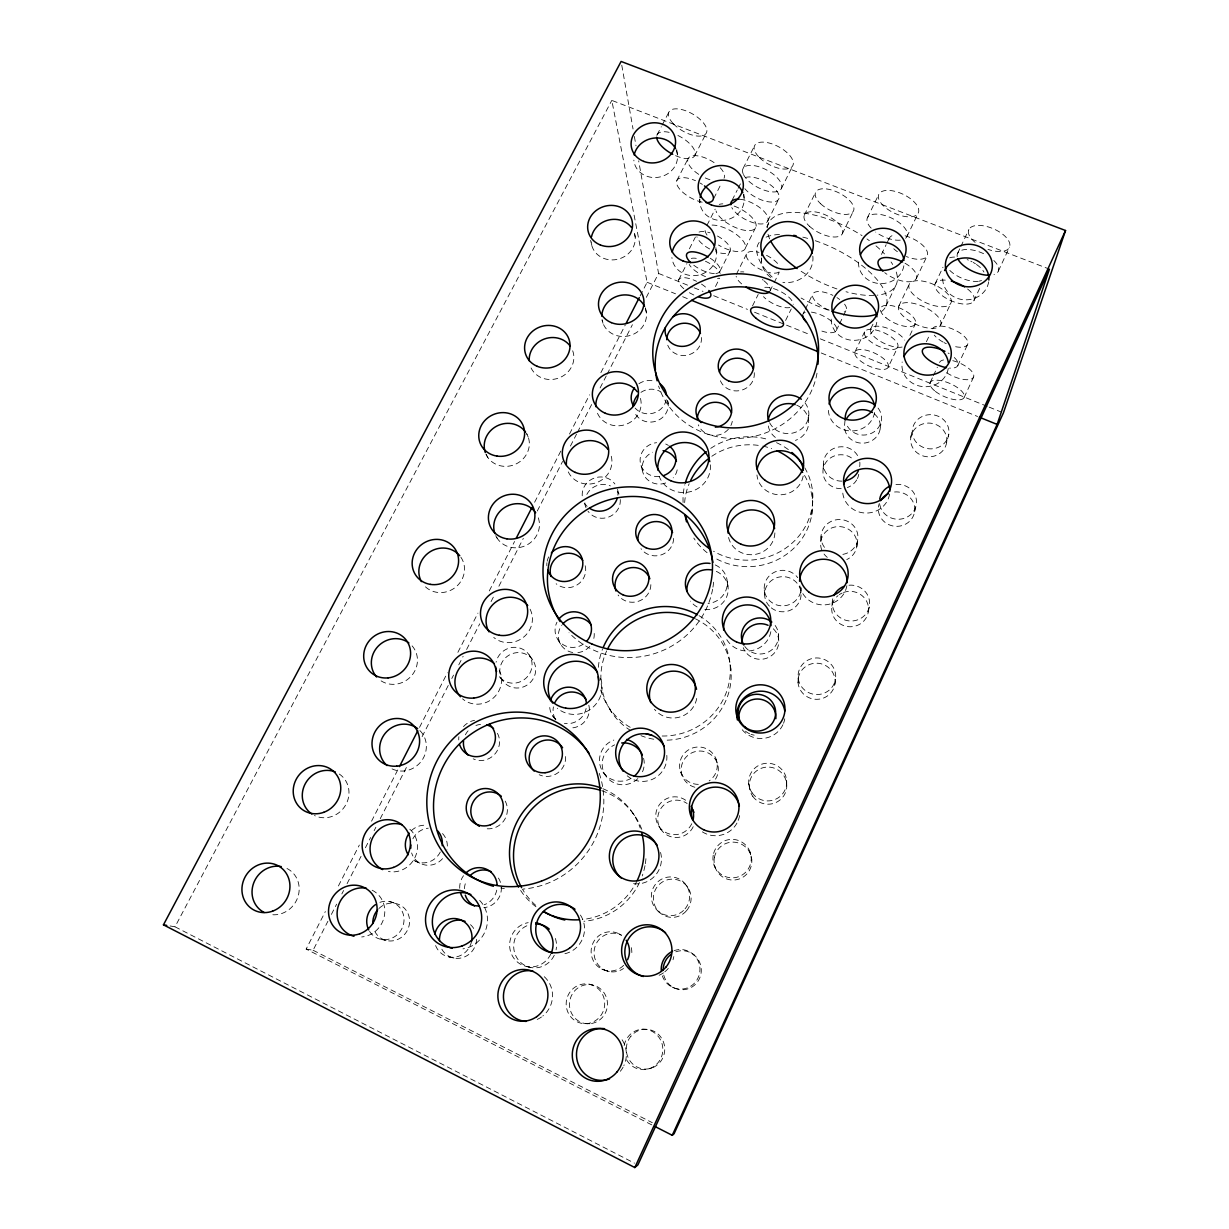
<?xml version="1.0" encoding="UTF-8"?>
<svg xmlns="http://www.w3.org/2000/svg" width="1229" height="1229" viewBox="0 0 1229 1229"><rect width="100%" height="100%" fill="white"/><g stroke="black" fill="none" stroke-linecap="round" stroke-linejoin="round"><path stroke-width="0.75" stroke-dasharray="5 3.75" d="M798.082 682.894L798.174 677.916M801.001 592.47L801.093 587.831A18.512 17.79 -2.7 0 1 777.066 605.067A18.512 17.79 -2.7 0 1 767.756 577.661A18.512 17.79 -2.7 0 1 797.759 577.676M808.544 420.533L808.774 412.145M812.292 498.866L812.569 491.477M811.754 514.843L812.016 507.638M823.169 469.017L823.584 461.244M820.849 541.113L821.249 534.246M844.999 420.472L844.707 423.821A17.943 16.76 -0.6 0 0 856.598 442.286A17.943 16.76 -0.6 0 0 878.136 434.498A17.943 16.76 -0.6 0 0 873.65 413.343M831.941 606.112L832.494 600.09M834.875 684.246A18.558 18.051 6.7 0 0 809.957 664.336A18.558 18.051 6.7 0 0 804.841 695.199A18.558 18.051 6.7 0 0 834.875 684.246L835.474 679.268A18.819 18.297 6.3 0 0 810.203 659.097A18.819 18.297 6.3 0 0 805.026 690.375A18.819 18.297 6.3 0 0 835.474 679.268M856.828 546.675L857.719 539.869M880.148 428.967L881.362 420.656M868.319 611.904L869.395 605.958M910.812 437.324L912.456 429.09M914.606 511.802L916.312 504.535M946.653 442.532A18.112 16.883 3.6 0 0 922.011 424.22A18.112 16.883 3.6 0 0 917.525 453.132A18.112 16.883 3.6 0 0 946.653 442.532L948.788 434.359A18.358 17.098 3.5 0 0 923.793 415.832A18.358 17.098 3.5 0 0 919.261 445.113A18.358 17.098 3.5 0 0 948.788 434.359M964.166 397.428L973.583 377.088M998.347 271.056L1009.531 247.075M957.729 365.689L967.745 344.181M930.245 382.388L932.627 377.318M933.41 375.628L937.358 367.194M973.814 300.875L979.928 287.801M940.508 325.224A22.936 9.632 24.2 0 0 913.439 303.348A22.936 9.632 24.2 0 0 905.266 317.958A22.936 9.632 24.2 0 0 940.508 325.224L950.77 303.394A22.875 9.94 24.1 0 0 923.901 281.333A22.875 9.94 24.1 0 0 915.513 296.419A22.875 9.94 24.1 0 0 950.77 303.394M957.606 253.358L960.033 248.243M960.832 246.537L968.882 229.5M926.42 341.708L929.462 335.256M888.229 367.21A18.312 7.036 24.8 0 0 865.969 350.142A18.312 7.036 24.8 0 0 860.669 361.111A18.312 7.036 24.8 0 0 888.229 367.21L897.738 347.146A18.266 7.266 24.7 0 0 875.632 329.956A18.266 7.266 24.7 0 0 870.147 341.278A18.266 7.266 24.7 0 0 897.738 347.146M909.936 335.348L915.467 323.673M935.254 283.53L942.981 267.246M916.281 278.63L927.081 255.97M885.909 306.19L896.233 284.621M898.845 306.036L909.214 284.283M906.848 236.782L918.171 213.201A21.83 10.4 25.3 0 0 893.084 190.925A21.83 10.4 25.3 0 0 884.434 206.749A21.83 10.4 25.3 0 0 918.171 213.201M854.954 351.909L864.54 331.922M870.808 328.711L873.112 323.903M881.47 254.403L886.14 244.709M886.923 243.096L889.258 238.257M836.304 330.524L838.762 325.455M839.576 323.765L842.848 317.005M843.662 315.315L846.105 310.246M867.397 217.794L878.843 194.29M802.875 314.271L804.519 310.891M805.348 309.216L812.768 294.038M842.341 233.694L853.479 210.912M785.608 320.431L791.246 308.94M804.288 215.198L815.81 191.924M769.938 291.15L773.302 284.36M774.132 282.67L779.171 272.485M752.517 305.913L758.201 294.438M745.481 247.782L756.065 226.658M736.355 274.297L746.525 253.973M781.306 188.621L792.828 165.562M767.787 220.913L778.833 198.821M766.619 227.181L769.093 222.234M719.994 271.21L730.149 251.023M715.493 286.526L719.549 278.43M678.731 279.751L686.934 263.574M706.952 225.353L715.186 209.114M743.146 168.342L754.806 145.299M732.115 200.219L737.262 190.034M738.122 188.329L740.703 183.244M713.788 198.391L721.469 183.259M689.408 248.811L695.399 237.043M651.739 1124.858L306.159 949.08L325.332 911.565M338.421 885.971L359.344 845.045M371.557 821.172L398.58 768.309M419.519 727.368L447.417 672.801M457.879 652.338L477.943 613.117M489.28 590.934L514.567 541.482M534.615 502.262L560.777 451.104M569.503 434.052L589.567 394.816M600.889 372.648L625.315 324.902M640.14 295.912L647.115 282.271L611.812 100.394L1047.661 268.46M306.159 949.08L313.088 950.247L327.913 921.243M331.384 914.407L336.623 904.16M341.846 893.929L343.598 890.503M347.085 883.666L361.049 856.321M365.412 847.764L370.636 837.517M374.123 830.681L375.874 827.255M380.237 818.714L406.415 767.434M422.115 736.663L448.293 685.383M451.78 678.546L453.532 675.12M458.77 664.858L463.118 656.317M466.621 649.48L479.709 623.84M491.047 601.611L493.659 596.495M498.897 586.233L523.324 538.363M537.288 511.018L562.59 461.443M570.44 446.066L576.555 434.098M577.43 432.393L592.255 403.327M600.105 387.949L606.22 375.982M607.095 374.277L632.397 324.702M646.346 297.341L658.56 273.422L638.681 160.861M694.646 155.791L706.306 133.085M676.872 180.448L688.117 158.587M657.1 134.806L661.31 126.695M662.154 125.081L668.899 112.1M170.063 925.959L175.025 926.804L611.812 100.394M649.772 1068.523L651.877 1067.986M641.861 1029.257L644.088 1029.287M586.694 1023.634L589.705 1023.742M449.092 956.976L454.039 958.052M381.159 939.371L387.043 940.692M589.167 984.199A19.925 19.249 -80.8 0 1 599.952 1016.706A19.925 19.249 -80.8 0 1 567.199 1010.407A19.925 19.249 -80.8 0 1 589.167 984.199L592.132 984.89A19.633 18.973 -81.1 0 1 602.763 1016.936A19.633 18.973 -81.1 0 1 570.486 1010.714A19.633 18.973 -81.1 0 1 592.132 984.89M526.888 966.562L530.744 967.5M389.532 901.533L395.277 903.392M601.841 969.097L604.622 970.019M606.604 970.695L609.307 971.586M672.232 987.179L673.999 987.824M658.56 273.422L692.342 287.079M694.124 287.801L703.003 291.396M713.665 295.697L747.447 309.37M754.545 312.243L784.763 324.456M786.545 325.178L809.65 334.534M820.311 338.851L987.409 406.43M989.176 407.152L1001.62 412.176M647.115 282.271L675.535 293.808M682.648 296.696L687.979 298.862M821.233 352.984L977.593 416.493M415.233 861.083L420.579 863.495M313.088 950.247L652.292 1122.676M175.025 926.804L634.487 1163.156M618.679 933.641L621.198 935.069A19.372 18.881 -79.3 0 0 594.083 954.103A19.372 18.881 -79.3 0 0 623.518 968.498M693.11 954.226L694.554 955.363M658.007 911.058L659.958 912.809M502.692 680.528L498.621 675.597A18.45 17.698 -35.4 0 0 527.41 676.718A18.45 17.698 -35.4 0 0 522.141 648.943A18.45 17.698 -35.4 0 0 496.086 662.201M552.712 715.908L556.061 720.317M603.086 772.135L605.759 775.806M632.351 812.477L634.64 815.595M686.228 885.233L687.764 887.338M529.1 654.796L532.741 660.019A18.189 17.467 -35.6 0 1 518.792 687.948A18.189 17.467 -35.6 0 1 501.693 662.969A18.189 17.467 -35.6 0 1 532.741 660.019M659.051 826.549L660.956 829.467M495.656 535.66L497.422 538.609M558.074 639.925L561.315 645.333M609.369 708.242L611.934 712.759M486.023 454.085L487.821 457.48M714.064 865.062L715.186 867.474M528.163 437.032L526.596 433.53A22.798 21.246 -24.2 0 1 516.487 463.748A22.798 21.246 -24.2 0 1 485.977 454.254M680.682 772.042L682.279 775.729M584.267 503.03L585.972 507.347A17.759 16.791 -19.7 0 1 585.065 503.06M617.45 489.388L619.355 495.272A17.759 16.791 -19.7 0 0 617.296 491.4M716.138 759.215L717.229 763.071M602.993 323.273L602.056 319.755A22.491 20.663 -15.3 0 0 629.601 335.64A22.491 20.663 -15.3 0 0 645.271 308.003M641.092 465.637L643.136 473.288M590.581 240.346L592.301 247.106M750.074 852.035L750.673 854.616M751.165 856.936L751.764 859.455M645.363 307.88L646.454 313.257M634.533 233.725L635.209 237.151M667.531 400.408L668.207 403.819M621.766 65.198L633.043 128.984M634.364 136.48L636.023 145.867M748.738 783.672L749.367 787.205M730.072 664.566L730.948 669.697M727.23 581.317L728.136 587.554M676.733 149.631L677.471 155.223M699.47 199.113L699.869 202.677M715.908 247.628L716.399 252.698M764.284 589.797L764.684 595.911M743.868 194.197L744.083 197.792M761.365 257.86L761.519 261.685M778.495 634.21L778.694 639.756M786.606 780.369L786.698 783.964M896.248 272.024A70.821 30.587 26.1 0 1 877.107 295.19M874.142 295.421A70.821 30.587 26.1 0 1 845.998 291.734M836.934 288.938A70.821 30.587 26.1 0 1 800.509 270.872M769.661 238.872A70.821 30.587 26.1 0 1 768.017 234.232M767.418 227.795A70.821 30.587 26.1 0 1 862.036 235.63M866.967 238.948A70.821 30.587 26.1 0 1 869.333 240.654M876 245.877A70.821 30.587 26.1 0 1 884.527 253.927M891.04 261.946A70.821 30.587 26.1 0 1 892.73 264.542M844.553 304.131A18.543 7.512 25.7 0 1 844.2 311.889M829.222 310.154A18.543 7.512 25.7 0 1 812.553 294.622A18.543 7.512 25.7 0 1 832.878 295.359M836.949 297.618A18.543 7.512 25.7 0 1 839.714 299.507M779.078 271.916A18.742 7.666 27 0 1 750.473 262.607A18.742 7.666 27 0 1 759.015 252.406M766.527 255.34A18.742 7.666 27 0 1 779.232 265.771M745.327 177.56A20.54 9.171 27.8 0 1 773.164 187.115A20.54 9.171 27.8 0 1 772.58 202.032A20.54 9.171 27.8 0 1 744.897 188.713M905.082 235.799A20.878 9.509 24.8 0 1 927.588 253.451A20.878 9.509 24.8 0 1 906.357 256.554M897.4 251.715A20.878 9.509 24.8 0 1 893.775 248.78M888.905 239.409A20.878 9.509 24.8 0 1 894.374 234.985M975.135 242.374A22.153 10.585 23.2 0 1 978.499 225.399A22.153 10.585 23.2 0 1 1009.316 242.174A22.153 10.585 23.2 0 1 987.962 249.364M952.752 360.681A18.512 7.359 23.4 0 1 973.291 377.595A18.512 7.359 23.4 0 1 945.224 371.68M939.54 362.555A18.512 7.359 23.4 0 1 945.086 359.79M719.088 278.092A17.897 6.959 27.8 0 1 717.536 278.66M705.538 276.633A17.897 6.959 27.8 0 1 689.192 264.404M691.297 258.397A17.897 6.959 27.8 0 1 699.378 258.996M705.446 261.224A17.897 6.959 27.8 0 1 720.194 273.376M789.894 307.542A18.02 7.097 26.6 0 1 763.486 296.696M764.791 287.34A18.02 7.097 26.6 0 1 782.965 292.84A18.02 7.097 26.6 0 1 793.197 304.346M717.459 236.014A18.665 7.558 27.9 0 1 730.395 250.025A18.665 7.558 27.9 0 1 715.923 251.776M709.686 248.98A18.665 7.558 27.9 0 1 696.889 236.721M699.055 232.081A18.665 7.558 27.9 0 1 710.024 232.819M932.504 328.804A19.234 7.973 23.6 0 1 951.476 328.589A19.234 7.973 23.6 0 1 967.96 342.538A19.234 7.973 23.6 0 1 952.951 346.102M946.315 343.705A19.234 7.973 23.6 0 1 944.179 342.661M943.135 342.108A19.234 7.973 23.6 0 1 934.255 335.133M709.932 179.695A20.463 9.018 28.9 0 1 703.111 176.915M698.733 174.364A20.463 9.018 28.9 0 1 689.776 156.805A20.463 9.018 28.9 0 1 715.724 163.78M720.148 167.697A20.463 9.018 28.9 0 1 724.035 178.205M981.51 280.489A21.077 9.602 23.5 0 1 979.114 281.164M978.207 281.303A21.077 9.602 23.5 0 1 948.465 268.951M949.633 257.829A21.077 9.602 23.5 0 1 955.148 257.061M967.146 259.611A21.077 9.602 23.5 0 1 968.391 260.102M970.833 261.193A21.077 9.602 23.5 0 1 972.016 261.792M973.184 262.422A21.077 9.602 23.5 0 1 975.411 263.759M976.471 264.465A21.077 9.602 23.5 0 1 983.937 272.039M734.174 206.088A22.352 9.494 27.9 0 1 756.035 224.308A22.352 9.494 27.9 0 1 738.967 228.855A22.352 9.494 27.9 0 1 716.015 210.927M719.242 204.413A22.352 9.494 27.9 0 1 722.821 203.845M698.333 784.363A18.85 18.665 -19.4 0 1 680.589 759.829A18.85 18.665 -19.4 0 1 709.747 750.673A18.85 18.665 -19.4 0 1 709.164 780.968M586.125 708.457A18.604 18.036 -35.2 0 1 564.403 723.374M555.861 719.411A18.604 18.036 -35.2 0 1 549.778 703.864M583.36 644.104A18.358 17.667 -27.9 0 1 556.952 622.197M699.024 615.668A66.274 64.553 -19.6 0 1 727.507 688.931A66.274 64.553 -19.6 0 1 662.201 736.017M630.2 727.322A66.274 64.553 -19.6 0 1 600.582 689.638M598.369 667.316A66.274 64.553 -19.6 0 1 602.563 649.035M624.163 1045.602A20.232 19.51 90 0 1 652.86 1031.776A20.232 19.51 90 0 1 656.486 1064.36A20.232 19.51 90 0 1 625.515 1057.677M379.899 902.347A19.464 18.435 -61.8 0 1 402.682 912.456A19.464 18.435 -61.8 0 1 393.833 937.189A19.464 18.435 -61.8 0 1 369.53 931.336M550.761 954.165A22.399 21.63 -70.3 0 1 513.737 958.098A22.399 21.63 -70.3 0 1 528.193 922.641M631.168 778.341A21.477 21.077 -37.6 0 1 601.319 769.001A21.477 21.077 -37.6 0 1 613.824 740.058M691.773 823.722A19.003 18.865 -47.7 0 1 665.119 832.156A19.003 18.865 -47.7 0 1 659.236 804.903A19.003 18.865 -47.7 0 1 686.919 801.216M623.641 965.364A19.649 19.157 -78.8 0 1 597.325 965.979A19.649 19.157 -78.8 0 1 595.451 939.11A19.649 19.157 -78.8 0 1 621.536 935.377M496.762 890.149A19.311 18.573 -61.2 0 1 484.165 904.79M459.707 888.29A19.311 18.573 -61.2 0 1 463.502 875.693M602.963 788.741A68.394 66.873 -59.4 0 1 640.248 828.146M637.283 880.348A68.394 66.873 -59.4 0 1 582.669 919.492M535.982 906.772A68.394 66.873 -59.4 0 1 520.42 890.149M775.146 625.469A18.589 18.036 -4.1 0 1 770.706 650.663A18.589 18.036 -4.1 0 1 744.774 646.408M458.755 739.95A18.696 17.943 -44.3 0 1 458.893 736.755M463.502 726.6A18.696 17.943 -44.3 0 1 474.563 720.317M848.978 585.219A18.681 17.943 4.9 0 1 869.61 603.931A18.681 17.943 4.9 0 1 847.457 620.676A18.681 17.943 4.9 0 1 833.293 597.064M617.91 492.261A17.989 17.006 -19.7 0 1 617.864 495.241M587.155 506.348A17.989 17.006 -19.7 0 1 585.188 504.09M582.223 495.809A17.989 17.006 -19.7 0 1 594.283 478.081A17.989 17.006 -19.7 0 1 614.899 483.98M804.718 467.742A64.999 61.665 -7.7 0 1 792.674 542.603A64.999 61.665 -7.7 0 1 713.557 551.253M683.094 502.461A64.999 61.665 -7.7 0 1 684.845 484.702M710.715 448.37A64.999 61.665 -7.7 0 1 767.848 439.444M776.513 442.655A64.999 61.665 -7.7 0 1 789.141 450.198M659.358 476.468A17.974 16.929 -14.7 0 1 640.155 461.367A17.974 16.929 -14.7 0 1 656.624 442.67M665.703 444.022A17.974 16.929 -14.7 0 1 668.392 445.451M824.475 547.351A18.466 17.575 1 0 1 831.434 521.265A18.466 17.575 1 0 1 857.243 532.341A18.466 17.575 1 0 1 841.358 554.586M841.896 481.138A18.266 17.191 -1.1 0 1 823.507 466.267A18.266 17.191 -1.1 0 1 837.103 447.31A18.266 17.191 -1.1 0 1 858.672 457.741M859.793 462.104A18.266 17.191 -1.1 0 1 859.67 466.59M805.01 402.851A20.616 19.28 -5.5 0 1 798.712 430.795A20.616 19.28 -5.5 0 1 769.646 422.761M546.844 565.77A18.158 17.298 -24.9 0 1 546.92 562.728M547.166 561.223A18.158 17.298 -24.9 0 1 548.702 556.875M878.044 408.043A18.189 16.976 -0.7 0 1 872.083 432.992A18.189 16.976 -0.7 0 1 846.397 424.189M666.287 399.64A17.79 16.576 -14.7 0 1 653.244 413.144A17.79 16.576 -14.7 0 1 635.132 408.105M638.896 383.725A17.79 16.576 -14.7 0 1 655.103 381.374M895.956 484.472A18.496 17.436 3.9 0 1 916.404 500.034A18.496 17.436 3.9 0 1 900.058 519.176A18.496 17.436 3.9 0 1 879.641 503.567M471.567 941.368A19.541 18.696 -65.5 0 1 454.008 957.253A19.541 18.696 -65.5 0 1 435.189 944.348M440.289 852.02A19.111 18.251 -55.8 0 1 411.269 858.41M411.377 830.666A19.111 18.251 -55.8 0 1 426.294 825.274M817.008 373.201A81.59 75.706 -9.2 0 1 741.809 438.246A81.59 75.706 -9.2 0 1 658.59 386.06M713.588 582.177A83.633 80.177 -19.6 0 1 712.912 587.447M712.62 589.183A83.633 80.177 -19.6 0 1 653.644 653.859A83.633 80.177 -19.6 0 1 569.027 632.751M599.214 773.287A86.783 84.079 -51 0 1 523.124 889.074M504.351 888.552A86.783 84.079 -51 0 1 500.695 887.952M676.273 150.23A21.984 19.695 -12.9 0 1 660.157 176.915A21.984 19.695 -12.9 0 1 633.841 160.139M634.594 233.679A22.199 20.14 -15.2 0 1 616.651 259.488A22.199 20.14 -15.2 0 1 591.18 241.975M715.739 249.195A22.399 20.401 -11.5 0 1 697.918 275.235A22.399 20.401 -11.5 0 1 671.91 257.522M743.407 194.351A22.26 20.094 -10.2 0 1 723.881 220.314A22.26 20.094 -10.2 0 1 699.885 199.175M572.699 350.787A22.537 20.785 -19.7 0 1 558.611 378.071A22.537 20.785 -19.7 0 1 530.313 366.119M640.447 398.396A22.783 21.246 -16.6 0 1 624.947 424.696A22.783 21.246 -16.6 0 1 597.033 412.13M611.259 456.251A22.952 21.569 -19.6 0 1 596.495 482.628A22.952 21.569 -19.6 0 1 568.244 471.813M710.331 464.823A26.423 24.933 -12.8 0 1 689.592 491.861A26.423 24.933 -12.8 0 1 659.22 476.422M803.151 476.145A23.32 22.014 -5.4 0 1 779.294 494.795A23.32 22.014 -5.4 0 1 756.941 474.993M874.587 412.514A23.259 21.692 -1.6 0 1 848.962 430.841A23.259 21.692 -1.6 0 1 828.407 407.767M876.799 322.29A22.952 21.093 -3.1 0 1 851.543 340.233A22.952 21.093 -3.1 0 1 831.25 317.896M812.845 256.154A25.809 23.52 -7 0 1 782.873 282.332M770.706 277.462A25.809 23.52 -7 0 1 761.427 258.612M903.868 265.771A22.813 20.755 -2.6 0 1 877.829 283.392A22.813 20.755 -2.6 0 1 858.779 259.811M988.669 281.84A23.09 20.954 1.3 0 1 962.568 299.615A23.09 20.954 1.3 0 1 942.95 275.772M948.266 368.408A23.29 21.477 1.4 0 1 921.811 386.49A23.29 21.477 1.4 0 1 902.178 361.971M889.55 494.227A23.597 22.26 1.4 0 1 864.125 512.969A23.597 22.26 1.4 0 1 842.648 490.125M774.884 532.91A23.474 22.383 -7 0 1 753.561 554.617A23.474 22.383 -7 0 1 728.551 537.411M846.873 585.711A23.812 22.829 1.3 0 1 823.399 604.914A23.812 22.829 1.3 0 1 799.849 585.726M770.829 631.691A23.797 23.044 -6 0 1 725.586 637.344M784.778 718.781A24.134 23.689 0.1 0 1 783.534 723.282M782.919 724.695A24.134 23.689 0.1 0 1 741.225 728.444M696.72 698.441A23.889 23.366 -19.5 0 1 654.489 709.271M600.628 678.485A27.176 26.331 -32.6 0 1 590.089 709.502A27.176 26.331 -32.6 0 1 557.29 708.227M530.098 609.2A23.474 22.399 -32.2 0 1 523.155 637.513A23.474 22.399 -32.2 0 1 493.72 637.436M538.287 517.824A23.105 21.799 -26.6 0 1 524.66 546.014A23.105 21.799 -26.6 0 1 495.548 535.291M460.89 557.244A23.228 21.876 -33 0 1 454.791 587.831A23.228 21.876 -33 0 1 423.529 584.789M412.099 645.87A23.612 22.276 -40.7 0 1 410.225 677.179A23.612 22.276 -40.7 0 1 378.655 679.053M499.266 670.235A23.72 22.675 -38.8 0 1 492.138 699.024A23.72 22.675 -38.8 0 1 462.534 698.84M419.903 730.564A24.012 22.813 -47.2 0 1 421.624 760.797A24.012 22.813 -47.2 0 1 392.036 768.878M666.825 755.359A24.104 23.72 -33.6 0 1 627.189 775.806M739.597 815.595A24.365 24.303 -17.2 0 1 737.677 821.663M736.954 823.092A24.365 24.303 -17.2 0 1 701.083 830.973M660.541 852.419A24.611 24.273 -65.3 0 1 632.505 883.467M673.815 956.546A25.241 24.688 -84.9 0 1 673.016 959.757M668.299 968.391A25.241 24.688 -84.9 0 1 664.781 971.847M663.476 972.83A25.241 24.688 -84.9 0 1 657.699 975.826M622.089 1039.765A25.932 24.933 -85.7 0 1 623.856 1065.635M623.103 1067.141A25.932 24.933 -85.7 0 1 620.261 1071.319M544.263 976.702A25.471 24.488 -75 0 1 542.788 1016.014M541.482 1016.997A25.471 24.488 -75 0 1 537.196 1019.409M580.426 915.067A25.041 24.319 -70.7 0 1 561.638 954.196M479.694 900.458A28.528 27.33 -64.1 0 1 485.87 929.508A28.528 27.33 -64.1 0 1 462.98 948.865M372.157 890.211A24.903 23.52 -60.7 0 1 384.185 916.849A24.903 23.52 -60.7 0 1 361.695 936.959M409.841 829.222A24.534 23.32 -55.9 0 1 414.726 857.996A24.534 23.32 -55.9 0 1 388.425 871.515M339.296 774.055A24.242 22.783 -51.6 0 1 345.395 805.456A24.242 22.783 -51.6 0 1 314.44 815.518M286.971 868.488A24.78 23.09 -57.9 0 1 297.572 897.907A24.78 23.09 -57.9 0 1 269.904 914.407M695.399 618.801A65.337 63.708 -19.6 0 1 729.319 690.514A65.337 63.708 -19.6 0 1 665.196 740.196M653.767 739.243A65.337 63.708 -19.6 0 1 640.97 735.664M630.861 730.625A65.337 63.708 -19.6 0 1 606.65 650.909M804.549 475.423A64.108 60.897 -7.5 0 1 792.674 549.348A64.108 60.897 -7.5 0 1 714.648 557.858M707.09 552.697A64.108 60.897 -7.5 0 1 693.801 538.056M684.645 502.584A64.108 60.897 -7.5 0 1 689.162 483.688M711.821 456.266A64.108 60.897 -7.5 0 1 759.215 445.497M762.825 446.127A64.108 60.897 -7.5 0 1 771.689 448.6M601.718 790.708A67.426 65.936 -60 0 1 641.83 829.421M645.932 858.702A67.426 65.936 -60 0 1 645.286 863.956M644.995 865.692A67.426 65.936 -60 0 1 642.229 875.954M639.526 882.514A67.426 65.936 -60 0 1 583.959 921.274M535.644 905.281A67.426 65.936 -60 0 1 522.494 889.228M497.438 733.314A18.435 17.713 -44.6 0 1 473.196 758.831M465.407 734.819A18.435 17.713 -44.6 0 1 468.08 730.84M475.93 725.479A18.435 17.713 -44.6 0 1 480.554 724.449M565.601 756.542A18.496 17.959 -43.6 0 1 539.193 774.731M643.597 758.293A21.17 20.801 -38 0 1 642.152 772.595M637.866 778.587A21.17 20.801 -38 0 1 605.805 775.868A21.17 20.801 -38 0 1 614.638 744.851M694.846 787.251A18.589 18.404 -19.3 0 1 682.541 762.656A18.589 18.404 -19.3 0 1 708.641 753.208A18.589 18.404 -19.3 0 1 714.94 779.985M693.217 826.702A18.727 18.604 -49.4 0 1 667.408 835.274A18.727 18.604 -49.4 0 1 660.541 809.035A18.727 18.604 -49.4 0 1 687.149 803.52M505.227 801.124A18.696 18.036 -52.3 0 1 485.255 828.546M442.517 833.554A18.85 18.005 -56.1 0 1 446.91 849.93M442.532 858.656A18.85 18.005 -56.1 0 1 425.08 864.986A18.85 18.005 -56.1 0 1 411.623 852.957M412.898 838.762A18.85 18.005 -56.1 0 1 428.276 828.177M498.406 878.059A19.034 18.312 -61.6 0 1 500.48 882.422M501.371 887.246A19.034 18.312 -61.6 0 1 483.827 907.647M464.439 888.705A19.034 18.312 -61.6 0 1 466.482 880.747M378.87 908.538A19.172 18.189 -62.1 0 1 406.507 910.843A19.172 18.189 -62.1 0 1 399.056 938.818A19.172 18.189 -62.1 0 1 373.585 928.356M470.492 924.669A19.265 18.435 -65.8 0 1 475.147 931.259M476.591 939.34A19.265 18.435 -65.8 0 1 461.305 957.959A19.265 18.435 -65.8 0 1 440.858 947.144M555.4 938.464A22.076 21.323 -70.7 0 1 556.092 949.817M554.264 955.286A22.076 21.323 -70.7 0 1 518.915 960.632A22.076 21.323 -70.7 0 1 528.362 925.16M674.106 950.647A19.818 19.372 88.1 0 1 698.84 962.737A19.818 19.372 88.1 0 1 687.042 988.008A19.818 19.372 88.1 0 1 662.323 975.872M675.827 951.83A19.526 19.08 87.7 0 1 700.545 964.826A19.526 19.08 87.7 0 1 686.458 989.284A19.526 19.08 87.7 0 1 663.399 973.383M631.26 947.636A19.372 18.881 -79.3 0 1 631.506 956.024M754.191 735.142A18.543 18.205 -0.5 0 1 751.057 734.327M749.567 733.728A18.543 18.205 -0.5 0 1 745.465 731.178M773.318 628.787A18.327 17.79 -3.8 0 1 770.353 656.44A18.327 17.79 -3.8 0 1 743.222 647.683M715.232 564.941A20.985 20.202 -11.5 0 1 726.984 586.648A20.985 20.202 -11.5 0 1 708.088 603.516M716.307 571.362A20.693 19.941 -11.4 0 1 703.848 609.261M697.104 606.942A20.693 19.941 -11.4 0 1 690.529 601.15M588.829 705.185A18.343 17.805 -35.5 0 1 569.165 727.891M555.247 718.996A18.343 17.805 -35.5 0 1 553.403 706.89M594.206 633.427A18.112 17.436 -28 0 1 593.039 641M589.797 646.331A18.112 17.436 -28 0 1 574.281 652.691M572.745 652.507A18.112 17.436 -28 0 1 561.837 625.177M650.863 584.666A18.02 17.298 -19.7 0 1 618.079 595.005M673.6 538.41A17.913 17.083 -16.1 0 1 660.925 554.986A17.913 17.083 -16.1 0 1 640.985 548.702M585.188 565.755A17.913 17.083 -25 0 1 577.123 584.896A17.913 17.083 -25 0 1 556.153 583.775M620.276 499.573A17.759 16.791 -19.7 0 1 608.401 517.148A17.759 16.791 -19.7 0 1 588 511.233M586.847 494.427A17.759 16.791 -19.7 0 1 610.414 485.901M677.179 469.877A17.728 16.714 -14.7 0 1 673.246 477.835M665.688 482.966A17.728 16.714 -14.7 0 1 643.428 474.01A17.728 16.714 -14.7 0 1 652.522 452.226M732.269 421.347A17.667 16.545 -10.4 0 1 730.886 425.511M728.398 429.228A17.667 16.545 -10.4 0 1 711.791 435.235A17.667 16.545 -10.4 0 1 698.302 424.804M754.253 372.694A17.575 16.346 -9.1 0 1 739.075 390.73A17.575 16.346 -9.1 0 1 719.487 377.733M667.716 400.992A17.544 16.376 -14.6 0 1 655.856 421.224A17.544 16.376 -14.6 0 1 634.287 411.561M640.954 392.358A17.544 16.376 -14.6 0 1 660.956 391.943M701.406 337.499A17.406 16.085 -12.2 0 1 687.748 355.043A17.406 16.085 -12.2 0 1 667.746 345.241M796.715 405.186A20.34 19.049 -5.4 0 1 808.636 423.053A20.34 19.049 -5.4 0 1 795.44 440.412M775.345 437.447A20.34 19.049 -5.4 0 1 768.094 424.635M843.524 592.47A18.42 17.698 5.2 0 1 868.534 609.907A18.42 17.698 5.2 0 1 842.126 624.947A18.42 17.698 5.2 0 1 838.055 595.589M839.315 594.636A18.42 17.698 5.2 0 1 842.065 593.069M821.786 550.039A18.22 17.36 1.1 0 1 831.864 527.886A18.22 17.36 1.1 0 1 855.445 536.858A18.22 17.36 1.1 0 1 846.781 559.564M827.301 557.351A18.22 17.36 1.1 0 1 824.044 554.033M894.543 491.984A18.235 17.221 4.1 0 1 914.791 509.866A18.235 17.221 4.1 0 1 893.283 526.043A18.235 17.221 4.1 0 1 879.303 503.444M858.748 474.317A18.02 16.976 -0.9 0 1 857.412 478.573M856.721 479.909A18.02 16.976 -0.9 0 1 847.38 487.56M841.22 488.681A18.02 16.976 -0.9 0 1 823.922 466.206A18.02 16.976 -0.9 0 1 852.281 458.494M815.303 240.73A71.021 29.65 26.1 0 1 874.94 277.262A71.021 29.65 26.1 0 1 880.947 311.951M828.177 310.061A71.021 29.65 26.1 0 1 801.108 298.032M772.165 277.047A71.021 29.65 26.1 0 1 759.445 242.067M766.082 237.151A71.021 29.65 26.1 0 1 779.509 234.478M802.814 237.136A71.021 29.65 26.1 0 1 809.696 238.964M904.99 263.221A20.939 9.217 24.8 0 1 913.838 280.796A20.939 9.217 24.8 0 1 884.726 272.654M967.607 289.03A21.139 9.31 23.7 0 1 967.085 304.085A21.139 9.31 23.7 0 1 937.497 291.273A21.139 9.31 23.7 0 1 947.636 280.396M993.8 260.487A22.214 10.262 23.3 0 1 994 274.574M957.191 256.631A22.214 10.262 23.3 0 1 985.259 254.511M871.161 228.148A21.892 10.093 25.3 0 1 872.39 214.46A21.892 10.093 25.3 0 1 898.476 222.126A21.892 10.093 25.3 0 1 905.589 238.257M900.273 240.147A21.892 10.093 25.3 0 1 875.724 232.081M677.916 135.482A21.508 9.525 29.6 0 1 695.107 154.547A21.508 9.525 29.6 0 1 673.938 154.9M656.87 135.374A21.508 9.525 29.6 0 1 669.452 132.409M702.174 202.186A20.524 8.741 28.8 0 1 676.795 184.212A20.524 8.741 28.8 0 1 695.522 180.709M700.146 183.06A20.524 8.741 28.8 0 1 702.358 184.427M740.196 199.282A20.601 8.88 27.8 0 1 766.22 214.076A20.601 8.88 27.8 0 1 756.634 223.54A20.601 8.88 27.8 0 1 731.793 207.578M743.099 173.673A21.615 9.771 27.9 0 1 767.111 170.216A21.615 9.771 27.9 0 1 776.375 191.739A21.615 9.771 27.9 0 1 743.437 174.457M710.208 258.198A18.712 7.313 27.8 0 1 715.862 273.483M714.356 273.545A18.712 7.313 27.8 0 1 692.188 263.958M693.832 295.006A17.943 6.744 27.7 0 1 687.994 291.811M683.8 288.723A17.943 6.744 27.7 0 1 679.96 278.43A17.943 6.744 27.7 0 1 696.566 281.318M701.498 284.099A17.943 6.744 27.7 0 1 707.151 288.554M741.64 283.899A18.788 7.42 27 0 1 736.156 276.264M740.565 271.932A18.788 7.42 27 0 1 743.852 271.947M762.318 279.521A18.788 7.42 27 0 1 763.209 280.181M764.069 280.857A18.788 7.42 27 0 1 770.214 290.244M811.401 312.12A18.589 7.282 25.8 0 1 836.273 327.175A18.589 7.282 25.8 0 1 818.422 329.771M803.397 313.503A18.589 7.282 25.8 0 1 805.195 312.412M902.117 347.039A19.111 7.666 24.6 0 1 874.91 337.345A19.111 7.666 24.6 0 1 879.104 326.284A19.111 7.666 24.6 0 1 904.728 340.11M954.288 357.516A19.28 7.727 23.7 0 1 949.464 368.085M948.143 353.015A19.28 7.727 23.7 0 1 949.157 353.629M712.067 225.076A22.414 9.202 27.8 0 1 738.168 235.86A22.414 9.202 27.8 0 1 742.946 250.731A22.414 9.202 27.8 0 1 718.473 245.032M707.044 235.092A22.414 9.202 27.8 0 1 705.062 229.132M886.048 317.804A19.065 7.896 24.6 0 0 915.252 324.118A19.065 7.896 24.6 0 0 892.869 305.883A19.065 7.896 24.6 0 0 886.048 317.804M820.619 203.737A21.093 9.724 26.5 0 0 853.187 211.449A21.093 9.724 26.5 0 0 829.882 189.558A21.093 9.724 26.5 0 0 820.619 203.737M673.384 123.776A21.446 9.817 29.8 0 0 705.968 133.608A21.446 9.817 29.8 0 0 683.631 110.072A21.446 9.817 29.8 0 0 673.384 123.776M759.507 157.65A21.538 10.078 28 0 0 792.521 166.115A21.538 10.078 28 0 0 769.17 143.025A21.538 10.078 28 0 0 759.507 157.65M752.179 792.92A19.034 18.834 13.5 0 0 784.978 790.001A19.034 18.834 13.5 0 0 765.882 763.317A19.034 18.834 13.5 0 0 752.179 792.92M685.06 908.83A19.387 19.142 -82 0 0 673.953 877.229A19.387 19.142 -82 0 0 652.445 902.869A19.387 19.142 -82 0 0 685.06 908.83M713.219 855.2A19.249 19.142 69.5 0 0 738.644 876.707A19.249 19.142 69.5 0 0 744.405 843.908A19.249 19.142 69.5 0 0 713.219 855.2M714.356 857.734A18.973 18.865 69.6 0 0 739.412 878.935A18.973 18.865 69.6 0 0 745.097 846.612A18.973 18.865 69.6 0 0 714.356 857.734M630.969 1036.139A19.941 19.234 89.7 0 0 641.922 1068.738A19.941 19.234 89.7 0 0 663.691 1042.622A19.941 19.234 89.7 0 0 630.969 1036.139M686.612 910.612A19.111 18.865 -82.8 0 0 675.658 879.457A19.111 18.865 -82.8 0 0 654.473 904.728A19.111 18.865 -82.8 0 0 686.612 910.612M752.762 796.331A18.758 18.573 14.8 0 0 785.085 793.442A18.758 18.573 14.8 0 0 766.266 767.126A18.758 18.573 14.8 0 0 752.762 796.331M771.259 607.848A18.251 17.559 -2.5 0 0 800.847 597.064A18.251 17.559 -2.5 0 0 776.436 577.814A18.251 17.559 -2.5 0 0 771.259 607.848M809.496 226.259A21.154 9.433 26.5 0 0 842.049 234.217A21.154 9.433 26.5 0 0 818.545 212.54A21.154 9.433 26.5 0 0 809.496 226.259M935.377 391.406A18.558 7.128 23.5 0 0 963.951 397.827A18.558 7.128 23.5 0 0 942.09 380.882A18.558 7.128 23.5 0 0 935.377 391.406"/><path stroke-width="1.5" d="M672.263 1135.304L997.134 424.42L1049.443 269.151L637.897 1164.908L634.809 1167.55L163.457 924.838L621.106 61.45L1065.543 230.514L1003.402 412.898L674.06 1133.752L672.263 1135.304L655.165 1126.594M634.809 1167.55L1065.543 230.514M399.456 766.604L417.768 730.779M516.303 538.072L532.003 507.377M626.191 323.196L639.264 297.618M163.457 924.838L166.76 925.406M691.528 300.306L817.684 351.54M979.375 417.215L997.134 424.42M797.145 268.552A70.821 30.587 26.1 0 1 770.829 241.283M550.408 700.745A18.604 18.036 -35.2 0 1 586.448 703.695M559.61 618.264A18.358 17.667 -27.9 0 1 585.296 615.867A18.358 17.667 -27.9 0 1 586.955 640.923M651.785 735.065A66.274 64.553 -19.6 0 1 646.147 733.836M598.677 680.42A66.274 64.553 -19.6 0 1 598.308 676.703M603.285 647.284A66.274 64.553 -19.6 0 1 697.381 614.73M496.577 671.449A18.45 17.698 -35.4 0 1 495.702 666.886M368.731 929.923A19.464 18.435 -61.8 0 1 375.49 904.621M535.706 922.687A22.399 21.63 -70.3 0 1 551.36 952.828M626.606 739.459A21.477 21.077 -37.6 0 1 634.241 776.221M691.113 806.239A19.003 18.865 -47.7 0 1 693.294 819.006M626.175 940.216A19.649 19.157 -78.8 0 1 627.543 959.803M465.699 873.158A19.311 18.573 -61.2 0 1 497.146 885.141M479.341 905.85A19.311 18.573 -61.2 0 1 460.568 893.176M641.799 833.201A68.394 66.873 -59.4 0 1 637.283 880.348M579.151 919.784A68.394 66.873 -59.4 0 1 543.387 911.58M518.577 887.154A68.394 66.873 -59.4 0 1 525.735 808.605A68.394 66.873 -59.4 0 1 601.35 788.096M743.898 645.087A18.589 18.036 -4.1 0 1 771.843 622.043M489.342 724.25A18.696 17.943 -44.3 0 1 487.007 753.331A18.696 17.943 -44.3 0 1 459.6 744.62M833.892 595.619A18.681 17.943 4.9 0 1 844.246 586.279M617.265 498.191A17.989 17.006 -19.7 0 1 589.49 508.238M708.841 548.242A64.999 61.665 -7.7 0 1 685.106 514.813A64.108 60.897 -7.5 0 0 686.565 521.864M685.321 482.966A64.999 61.665 -7.7 0 1 706.276 451.673M791.952 452.487A64.999 61.665 -7.7 0 1 803.781 466.19M669.621 446.327A17.974 16.929 -14.7 0 1 675.597 462.196A17.974 16.929 -14.7 0 1 663.937 475.439M858.318 470.907A18.266 17.191 -1.1 0 1 845.076 480.831M701.144 422.592A17.913 16.745 -10.5 0 1 704.54 396.383A17.913 16.745 -10.5 0 1 730.84 404.894A17.913 16.745 -10.5 0 1 715.339 427.185M768.939 421.224A20.616 19.28 -5.5 0 1 776.313 398.734A20.616 19.28 -5.5 0 1 801.339 399.225M551.329 553.004A18.158 17.298 -24.9 0 1 578.92 552.712A18.158 17.298 -24.9 0 1 573.405 579.105A18.158 17.298 -24.9 0 1 547.735 570.21M672.678 316.913A17.652 16.284 -12.2 0 1 699.24 324.087A17.652 16.284 -12.2 0 1 684.031 346.301A17.652 16.284 -12.2 0 1 665.365 327.605M845.291 419.888A18.189 16.976 -0.7 0 1 854.677 403.22A18.189 16.976 -0.7 0 1 874.771 404.848M633.411 405.77A17.79 16.576 -14.7 0 1 634.502 387.888M660.388 384.139A17.79 16.576 -14.7 0 1 666.533 395.292M879.749 499.02A18.496 17.436 3.9 0 1 889.811 486.131M434.759 934.347A19.541 18.696 -65.5 0 1 457.188 918.831A19.541 18.696 -65.5 0 1 471.567 941.368M437.509 830.712A19.111 18.251 -55.8 0 1 442.225 845.69M408.182 854.769A19.111 18.251 -55.8 0 1 409.196 833.154M655.426 370.19A81.59 75.706 -9.2 0 1 735.311 286.879A81.59 75.706 -9.2 0 1 818.007 364.168M657.131 380.836A81.59 75.706 -9.2 0 1 655.595 371.972M560.132 621.628A83.633 80.177 -19.6 0 1 601.503 502.354A83.633 80.177 -19.6 0 1 712.912 562.375M493.443 886.263A86.783 84.079 -51 0 1 450.352 754.637A86.783 84.079 -51 0 1 589.321 753.607M634.179 154.977A21.984 19.695 -12.9 0 1 653.045 138.216A21.984 19.695 -12.9 0 1 675.566 148.663M591.548 236.675A22.199 20.14 -15.2 0 1 608.785 219.976A22.199 20.14 -15.2 0 1 631.445 227.411M601.795 316.206A22.491 20.663 -15.3 0 1 619.662 295.528A22.491 20.663 -15.3 0 1 644.549 306.344M672.217 252.175A22.399 20.401 -11.5 0 1 691.374 234.954A22.399 20.401 -11.5 0 1 714.418 245.892M700.146 197.423A22.26 20.094 -10.2 0 1 720.071 180.294A22.26 20.094 -10.2 0 1 742.823 192.707M529.223 360.788A22.537 20.785 -19.7 0 1 544.447 338.974A22.537 20.785 -19.7 0 1 570.133 346.01M595.865 406.707A22.783 21.246 -16.6 0 1 611.09 384.523A22.783 21.246 -16.6 0 1 637.221 391.759M485.301 452.533A22.798 21.246 -24.2 0 1 497.008 425.971A22.798 21.246 -24.2 0 1 525.597 432.116M566.385 464.562A22.952 21.569 -19.6 0 1 581.793 442.056A22.952 21.569 -19.6 0 1 608.048 449.491M657.807 470.077A26.423 24.933 -12.8 0 1 680.251 442.901A26.423 24.933 -12.8 0 1 709.809 461.597M757.187 469.263A23.32 22.014 -5.4 0 1 780.999 450.736A23.32 22.014 -5.4 0 1 803.351 470.384M829.053 404.049A23.259 21.692 -1.6 0 1 853.218 387.627A23.259 21.692 -1.6 0 1 874.725 406.845M833.185 310.799A22.952 21.093 -3.1 0 1 857.704 298.386A22.952 21.093 -3.1 0 1 876.938 316.775M761.78 255.555A25.809 23.52 -7 0 1 786.406 235.476A25.809 23.52 -7 0 1 812.292 253.113M860.454 254.603A22.813 20.755 -2.6 0 1 884.772 242.313A22.813 20.755 -2.6 0 1 903.976 260.348M944.579 270.534A23.09 20.954 1.3 0 1 971.018 258.474A23.09 20.954 1.3 0 1 988.853 280.028M903.868 356.594A23.29 21.477 1.4 0 1 928.602 344.012A23.29 21.477 1.4 0 1 948.342 362.785M843.616 484.41A23.597 22.26 1.4 0 1 869.871 468.817A23.597 22.26 1.4 0 1 889.827 491.323M728.014 533.063A23.474 22.383 -7 0 1 749.337 510.035A23.474 22.383 -7 0 1 774.608 528.531M799.557 581.271A23.812 22.829 1.3 0 1 824.075 559.256A23.812 22.829 1.3 0 1 847.15 582.73M723.681 630.093A23.797 23.044 -6 0 1 745.25 605.006A23.797 23.044 -6 0 1 771.059 625.653M737.415 719.979A24.134 23.689 0.1 0 1 756.434 691.589A24.134 23.689 0.1 0 1 784.793 711.053M650.771 702.619A23.889 23.366 -19.5 0 1 666.794 672.109A23.889 23.366 -19.5 0 1 696.566 689.3M552.666 703.096A27.176 26.331 -32.6 0 1 560.209 666.133A27.176 26.331 -32.6 0 1 597.509 672.355M489.004 631.844A23.474 22.399 -32.2 0 1 496.593 601.457A23.474 22.399 -32.2 0 1 527.733 605.513M494.857 533.524A23.105 21.799 -26.6 0 1 506.701 506.317A23.105 21.799 -26.6 0 1 535.69 512.754M421.393 581.624A23.228 21.876 -33 0 1 429.397 552.22A23.228 21.876 -33 0 1 459.754 555.738M376.596 676.995A23.612 22.276 -40.7 0 1 378.025 646.346A23.612 22.276 -40.7 0 1 408.888 642.936M460.414 696.751A23.72 22.675 -38.8 0 1 462.012 665.227A23.72 22.675 -38.8 0 1 493.828 663.276M387.058 765.575A24.012 22.813 -47.2 0 1 385.338 733.16A24.012 22.813 -47.2 0 1 417.66 728.613M623.042 771.213A24.104 23.72 -33.6 0 1 630.738 737.216A24.104 23.72 -33.6 0 1 664.29 746.449M692.649 819.635A24.365 24.303 -17.2 0 1 708.841 788.081A24.365 24.303 -17.2 0 1 739.382 806.101M621.152 878.013A24.611 24.273 -65.3 0 1 620.906 841.158A24.611 24.273 -65.3 0 1 657.177 845.229M643.335 976.502A25.241 24.688 -84.9 0 1 627.635 940.462A25.241 24.688 -84.9 0 1 665.58 932.78M609.507 1078.908A25.932 24.933 -85.7 0 1 576.616 1057.217A25.932 24.933 -85.7 0 1 604.591 1028.688M526.135 1021.422A25.471 24.488 -75 0 1 503.675 993.032A25.471 24.488 -75 0 1 532.925 971.079M552.174 953.043A25.041 24.319 -70.7 0 1 538.671 917.879A25.041 24.319 -70.7 0 1 575.003 909.245M452.241 948.296A28.528 27.33 -64.1 0 1 433.975 912.179A28.528 27.33 -64.1 0 1 470.876 894.512M353.967 936.283A24.903 23.52 -60.7 0 1 337.914 907.248A24.903 23.52 -60.7 0 1 366.35 888.26M382.618 869.579A24.534 23.32 -55.9 0 1 372.126 838.915A24.534 23.32 -55.9 0 1 401.96 824.705M311.859 814.013A24.242 22.783 -51.6 0 1 305.483 783.349A24.242 22.783 -51.6 0 1 335.363 771.966M264.158 912.456A24.78 23.09 -57.9 0 1 253.666 883.052A24.78 23.09 -57.9 0 1 281.241 866.568M607.449 649.25A65.337 63.708 -19.6 0 1 693.709 618.033M690.637 480.462A64.108 60.897 -7.5 0 1 708.872 458.386M776.728 450.644A64.108 60.897 -7.5 0 1 802.645 472.397M564.833 920.029A67.426 65.936 -60 0 1 551.606 915.651M550.039 914.914A67.426 65.936 -60 0 1 543.971 911.534M521.634 887.707A67.426 65.936 -60 0 1 528.654 812.815A67.426 65.936 -60 0 1 599.89 790.139M468.203 755.221A18.435 17.713 -44.6 0 1 463.548 740.872M486.776 724.972A18.435 17.713 -44.6 0 1 493.566 728.536M534.108 771.09A18.496 17.959 -43.6 0 1 536.044 744.282A18.496 17.959 -43.6 0 1 562.59 747.693M621.69 742.961A21.17 20.801 -38 0 1 642.383 754.883M692.557 809.45A18.727 18.604 -49.4 0 1 693.924 812.4M479.356 826.334A18.696 18.036 -52.3 0 1 474.502 799.787A18.696 18.036 -52.3 0 1 501.309 796.238M410.809 848.21A18.85 18.005 -56.1 0 1 410.962 844.968M474.455 905.896A19.034 18.312 -61.6 0 1 465.299 895.158M470.338 875.417A19.034 18.312 -61.6 0 1 491.293 871.76M372.786 923.517A19.172 18.189 -62.1 0 1 377.718 909.737M439.475 940.723A19.265 18.435 -65.8 0 1 465.054 921.32M535.69 923.901A22.076 21.323 -70.7 0 1 549.286 929.109M661.279 970.818A19.818 19.372 88.1 0 1 672.54 951.292M663.138 970.004A19.526 19.08 87.7 0 1 671.403 954.134M738.906 718.827A18.543 18.205 -0.5 0 1 757.294 699.009A18.543 18.205 -0.5 0 1 775.837 718.688M742.178 643.151A18.327 17.79 -3.8 0 1 768.079 625.3M702.604 603.331A20.985 20.202 -11.5 0 1 685.721 580.103A20.985 20.202 -11.5 0 1 710.039 563.42M686.934 591.472A20.693 19.941 -11.4 0 1 711.176 569.872M554.94 702.42A18.343 17.805 -35.5 0 1 586.294 699.562M562.805 623.948A18.112 17.436 -28 0 1 591.21 624.916M615.975 590.995A18.02 17.298 -19.7 0 1 627.051 568.658A18.02 17.298 -19.7 0 1 649.864 578.736M637.943 540.391A17.913 17.083 -16.1 0 1 652.077 522.018A17.913 17.083 -16.1 0 1 672.57 532.572M551.068 576.509A17.913 17.083 -25 0 1 560.117 555.278A17.913 17.083 -25 0 1 582.7 560.378M663.045 450.72A17.728 16.714 -14.7 0 1 676.457 461.244M697.273 419.166A17.667 16.545 -10.4 0 1 711.883 402.59A17.667 16.545 -10.4 0 1 731.47 412.821M719.487 372.049A17.575 16.346 -9.1 0 1 735.234 358.284A17.575 16.346 -9.1 0 1 753.239 368.546M633.319 405.969A17.544 16.376 -14.6 0 1 637.559 395.323M666.763 339.742A17.406 16.085 -12.2 0 1 681.219 323.534A17.406 16.085 -12.2 0 1 700.453 333.412M768.294 419.673A20.34 19.049 -5.4 0 1 795.086 404.587M880.578 500.725A18.235 17.221 4.1 0 1 888.475 493.628M846.044 419.627A17.943 16.76 -0.6 0 1 872.406 412.498M877.091 313.994A71.021 29.65 26.1 0 1 832.079 311.321M793.611 235.369A71.021 29.65 26.1 0 1 796.177 235.784M883.006 271.179A20.939 9.217 24.8 0 1 880.886 258.489A20.939 9.217 24.8 0 1 902.654 261.961M951.261 281.134A21.139 9.31 23.7 0 1 964.565 286.879M989.176 275.265A22.214 10.262 23.3 0 1 957.913 258.873M672.755 154.301A21.508 9.525 29.6 0 1 656.655 137.264M704.447 185.886A20.524 8.741 28.8 0 1 706.137 202.662M730.825 204.782A20.601 8.88 27.8 0 1 739.182 199.206M690.698 262.607A18.712 7.313 27.8 0 1 689.116 252.191A18.712 7.313 27.8 0 1 708.196 256.984M708.887 290.474A17.943 6.744 27.7 0 1 698.825 296.942M769.4 291.918A18.788 7.42 27 0 1 746.049 287.125M806.501 322.213A18.589 7.282 25.8 0 1 802.614 315.162M946.453 367.671A19.28 7.727 23.7 0 1 922.395 352.17A19.28 7.727 23.7 0 1 942.72 350.311M943.841 350.803A19.28 7.727 23.7 0 1 944.947 351.325M541.528 881.055A88.411 85.569 -50.5 0 0 570.655 731.9A88.411 85.569 -50.5 0 0 428.46 785.223A88.411 85.569 -50.5 0 0 541.528 881.055M396.767 766.143A24.457 23.197 -46.9 0 0 415.909 728.551A24.457 23.197 -46.9 0 0 374.722 732.407A24.457 23.197 -46.9 0 0 396.767 766.143M393.449 867.413A24.995 23.72 -55.6 0 0 402.682 825.442A24.995 23.72 -55.6 0 0 362.755 840.037A24.995 23.72 -55.6 0 0 393.449 867.413M569.488 948.25A25.517 24.764 -70.1 0 0 566.723 904.36A25.517 24.764 -70.1 0 0 530.897 929.477A25.517 24.764 -70.1 0 0 569.488 948.25M642.383 879.534A25.072 24.718 -64 0 0 650.295 836.872A25.072 24.718 -64 0 0 609.784 851.697A25.072 24.718 -64 0 0 642.383 879.534M635.639 776.359A24.549 24.134 -33.1 0 0 663.153 744.006A24.549 24.134 -33.1 0 0 621.551 736.954A24.549 24.134 -33.1 0 0 635.639 776.359M473.718 698.057A24.15 23.059 -38.6 0 0 492.383 661.002A24.15 23.059 -38.6 0 0 451.32 664.966A24.15 23.059 -38.6 0 0 473.718 698.057M565.847 708.165A27.683 26.792 -32.4 0 0 597.094 671.971A27.683 26.792 -32.4 0 0 550.469 664.305A27.683 26.792 -32.4 0 0 565.847 708.165M462.212 945.884A29.081 27.837 -63.7 0 0 472.443 896.709A29.081 27.837 -63.7 0 0 426.156 913.669A29.081 27.837 -63.7 0 0 462.212 945.884M272.638 911.135A25.256 23.505 -57.6 0 0 282.562 868.918A25.256 23.505 -57.6 0 0 242.62 883.513A25.256 23.505 -57.6 0 0 272.638 911.135M616.881 1072.103A26.439 25.41 -85.3 0 0 602.563 1028.888A26.439 25.41 -85.3 0 0 573.666 1063.638A26.439 25.41 -85.3 0 0 616.881 1072.103M744.728 727.507A24.58 24.104 -0.5 0 0 784.624 712.912A24.58 24.104 -0.5 0 0 751.81 686.32A24.58 24.104 -0.5 0 0 744.728 727.507M430.411 584.389A23.658 22.23 -32.9 0 0 457.511 553.926A23.658 22.23 -32.9 0 0 418.183 547.75A23.658 22.23 -32.9 0 0 430.411 584.389M591.733 643.888A85.154 81.513 -19.6 0 0 712.19 559.594A85.154 81.513 -19.6 0 0 579.305 502.876A85.154 81.513 -19.6 0 0 591.733 643.888M506.947 538.84A23.52 22.153 -26.5 0 0 533.724 508.606A23.52 22.153 -26.5 0 0 494.273 502.584A23.52 22.153 -26.5 0 0 506.947 538.84M499.297 635.255A23.904 22.767 -32.1 0 0 526.488 604.269A23.904 22.767 -32.1 0 0 486.484 597.847A23.904 22.767 -32.1 0 0 499.297 635.255M660.68 710.024A24.334 23.781 -19.5 0 0 695.245 686.012A24.334 23.781 -19.5 0 0 657.238 668.914A24.334 23.781 -19.5 0 0 660.68 710.024M736.432 641.891A24.227 23.443 -6.3 0 0 770.66 618.156A24.227 23.443 -6.3 0 0 732.53 601.473A24.227 23.443 -6.3 0 0 736.432 641.891M740.749 544.063A23.889 22.767 -7.2 0 0 774.485 520.835A23.889 22.767 -7.2 0 0 736.878 504.827A23.889 22.767 -7.2 0 0 740.749 544.063M575.326 472.412A23.366 21.922 -19.6 0 0 608.662 449.768A23.366 21.922 -19.6 0 0 572.545 434.39A23.366 21.922 -19.6 0 0 575.326 472.412M670.711 480.708A26.884 25.333 -12.9 0 0 708.856 454.638A26.884 25.333 -12.9 0 0 666.825 436.94A26.884 25.333 -12.9 0 0 670.711 480.708M388.072 677.886A24.042 22.644 -40.5 0 0 406.983 641.215A24.042 22.644 -40.5 0 0 366.38 645.164A24.042 22.644 -40.5 0 0 388.072 677.886M703.679 829.729A24.826 24.749 -17.7 0 0 738.859 805.026A24.826 24.749 -17.7 0 0 699.885 787.021A24.826 24.749 -17.7 0 0 703.679 829.729M852.557 498.605A24.027 22.629 1.2 0 0 891.317 484.441A24.027 22.629 1.2 0 0 858.841 459.861A24.027 22.629 1.2 0 0 852.557 498.605M537.227 366.319A22.936 21.108 -19.7 0 0 569.995 344.274A22.936 21.108 -19.7 0 0 534.723 329.633A22.936 21.108 -19.7 0 0 537.227 366.319M701.621 421.854A83.034 76.889 -9.3 0 0 818.13 341.263A83.034 76.889 -9.3 0 0 687.241 289.429A83.034 76.889 -9.3 0 0 701.621 421.854M611.335 322.628A22.875 20.985 -15.3 0 0 643.904 300.721A22.875 20.985 -15.3 0 0 608.416 286.311A22.875 20.985 -15.3 0 0 611.335 322.628M605.375 413.282A23.197 21.584 -16.7 0 0 638.404 390.914A23.197 21.584 -16.7 0 0 602.44 375.905A23.197 21.584 -16.7 0 0 605.375 413.282M764.868 480.14A23.75 22.383 -5.5 0 0 803.336 466.098A23.75 22.383 -5.5 0 0 771.582 441.81A23.75 22.383 -5.5 0 0 764.868 480.14M837.825 415.341A23.689 22.045 -1.8 0 0 876.062 401.391A23.689 22.045 -1.8 0 0 844.108 377.595A23.689 22.045 -1.8 0 0 837.825 415.341M840.59 323.473A23.351 21.415 -3.2 0 0 878.305 309.723A23.351 21.415 -3.2 0 0 846.766 286.756A23.351 21.415 -3.2 0 0 840.59 323.473M682.817 260.855A22.783 20.709 -11.5 0 0 715.078 239.163A22.783 20.709 -11.5 0 0 679.483 225.107A22.783 20.709 -11.5 0 0 682.817 260.855M776.298 267.553A26.27 23.889 -7.1 0 0 813.199 242.605A26.27 23.889 -7.1 0 0 771.797 226.428A26.27 23.889 -7.1 0 0 776.298 267.553M497.023 456.097A23.197 21.584 -24.2 0 0 523.477 426.524A23.197 21.584 -24.2 0 0 484.579 420.825A23.197 21.584 -24.2 0 0 497.023 456.097M808.636 591.825A24.257 23.228 1 0 0 847.872 577.492A24.257 23.228 1 0 0 815.242 552.098A24.257 23.228 1 0 0 808.636 591.825M954.441 282.301A23.505 21.277 1.2 0 0 992.141 268.552A23.505 21.277 1.2 0 0 960.003 245.815A23.505 21.277 1.2 0 0 954.441 282.301M643.766 161.414A22.368 19.971 -13 0 0 675.504 140.29A22.368 19.971 -13 0 0 640.724 126.894A22.368 19.971 -13 0 0 643.766 161.414M711.268 204.859A22.644 20.386 -10.3 0 0 743.253 183.428A22.644 20.386 -10.3 0 0 707.781 169.694A22.644 20.386 -10.3 0 0 711.268 204.859M868.396 265.956A23.213 21.062 -2.7 0 0 905.819 252.298A23.213 21.062 -2.7 0 0 874.387 229.808A23.213 21.062 -2.7 0 0 868.396 265.956M600.32 244.955A22.583 20.432 -15.2 0 0 632.489 223.463A22.583 20.432 -15.2 0 0 597.494 209.56A22.583 20.432 -15.2 0 0 600.32 244.955M912.932 370.436A23.72 21.83 1.2 0 0 951.062 356.518A23.72 21.83 1.2 0 0 918.785 333.044A23.72 21.83 1.2 0 0 912.932 370.436M536.658 1016.69A25.963 24.949 -74.5 0 0 534.093 971.985A25.963 24.949 -74.5 0 0 497.914 997.426A25.963 24.949 -74.5 0 0 536.658 1016.69M359.897 933.748A25.379 23.935 -60.4 0 0 369.391 891.071A25.379 23.935 -60.4 0 0 329.142 905.788A25.379 23.935 -60.4 0 0 359.897 933.748M665.888 967.162A25.732 25.164 -84.3 0 0 651.416 925.207A25.732 25.164 -84.3 0 0 623.042 959.158A25.732 25.164 -84.3 0 0 665.888 967.162M323.795 812.308A24.703 23.167 -51.3 0 0 333.32 771.151A24.703 23.167 -51.3 0 0 293.854 785.577A24.703 23.167 -51.3 0 0 323.795 812.308M744.866 726.923A18.804 18.45 -0.9 0 0 775.391 715.785A18.804 18.45 -0.9 0 0 750.32 695.414A18.804 18.45 -0.9 0 0 744.866 726.923M545.046 772.718A18.758 18.205 -43.3 0 0 559.318 743.653A18.758 18.205 -43.3 0 0 527.333 746.602A18.758 18.205 -43.3 0 0 545.046 772.718M490.494 824.782A18.957 18.266 -51.9 0 0 497.146 792.874A18.957 18.266 -51.9 0 0 466.621 803.996A18.957 18.266 -51.9 0 0 490.494 824.782M622.826 594.744A18.266 17.513 -19.7 0 0 648.835 576.893A18.266 17.513 -19.7 0 0 620.461 564.418A18.266 17.513 -19.7 0 0 622.826 594.744M646.055 547.75A18.158 17.298 -16.2 0 0 671.894 530.068A18.158 17.298 -16.2 0 0 643.597 517.824A18.158 17.298 -16.2 0 0 646.055 547.75M728.551 380.852A17.82 16.545 -9.2 0 0 753.73 363.753A17.82 16.545 -9.2 0 0 725.771 352.324A17.82 16.545 -9.2 0 0 728.551 380.852M756.173 318.357A18.066 6.867 26.5 0 0 783.196 325.347A18.066 6.867 26.5 0 0 761.857 307.895A18.066 6.867 26.5 0 0 756.173 318.357"/></g></svg>
